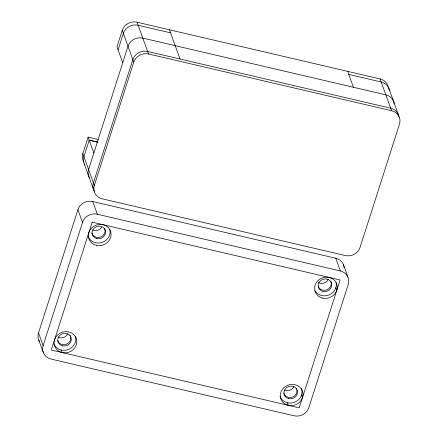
<?xml version="1.0" encoding="UTF-8"?>
<svg xmlns="http://www.w3.org/2000/svg" width="438" height="438" viewBox="0 0 438 438"><rect width="100%" height="100%" fill="white"/><g stroke="black" fill="none" stroke-linecap="round" stroke-linejoin="round"><path stroke-width="0.66" d="M83.729 162.016A11.963 10.988 -19.9 0 1 82.842 153.612L88.115 137.127L98.074 139.459M388.429 88.038A11.963 10.988 -19.9 0 0 380.08 78.933L137.039 22.218A11.963 10.988 -19.9 0 0 122.251 30.353L116.979 46.844L122.733 62.733M89.221 140.182L97.849 142.202L89.221 140.182L83.948 156.667A11.963 10.988 -19.9 0 0 84.83 165.066M118.085 49.894L123.352 33.408A11.963 10.988 -19.9 0 1 138.145 25.267L170.552 32.834M39.404 341.322A11.963 10.988 -19.9 0 1 38.522 332.918L77.926 209.66A11.963 10.988 -19.9 0 1 92.714 201.524L335.754 258.239A11.963 10.988 -19.9 0 1 344.109 267.344M335.754 258.239L340.359 270.952A11.963 10.988 -19.9 0 1 348.254 284.388L308.845 407.647A11.963 10.988 -19.9 0 1 294.057 415.782L51.016 359.067A11.963 10.988 -19.9 0 1 43.121 345.631L82.525 222.373L77.926 209.66M380.08 78.933L391.588 110.715A11.963 10.988 -19.9 0 1 399.478 124.151L360.074 247.41A11.963 10.988 -19.9 0 1 345.286 255.546L102.246 198.83A11.963 10.988 -19.9 0 1 94.351 185.394L133.754 62.136L122.251 30.353M348.779 74.422L381.186 81.988A11.963 10.988 -19.9 0 1 389.475 90.611M133.754 62.136A11.963 10.988 -19.9 0 1 148.542 54L391.588 110.715M82.525 222.373A11.963 10.988 -19.9 0 1 97.318 214.237L340.359 270.952M388.834 88.306L398.317 114.493M347.673 71.372L353.428 87.266M343.408 264.557L348.007 277.27M335.858 287.777L336.778 290.317M169.446 29.779L180.029 59.02M301.579 395.01L302.499 397.551M287.421 402.801L288.341 405.342A11.448 10.517 -19.9 0 0 302.691 392.054A11.448 10.517 -19.9 0 0 283.89 387.663A11.448 10.517 -19.9 0 0 288.341 405.342M137.039 22.218L148.542 54M88.115 137.127L93.863 153.021M82.842 153.612L94.351 185.394M84.195 163.779L93.672 189.966M92.714 201.524L97.318 214.237M61.232 350.017L62.152 352.557A11.448 10.517 -19.9 0 0 76.502 339.264A11.448 10.517 -19.9 0 0 57.701 334.878A11.448 10.517 -19.9 0 0 62.152 352.557M38.522 332.918L43.121 345.631M38.763 340.03L43.367 352.743M70.047 335.13A6.838 6.28 -19.9 0 1 66.724 344.115A6.838 6.28 -19.9 0 1 57.63 340.715M67.868 333.597A6.838 6.28 -19.9 0 1 58.002 337.118M296.493 388.402A6.838 6.28 -19.9 0 1 292.365 397.124A6.838 6.28 -19.9 0 1 283.665 392.979M294.062 386.382A6.838 6.28 -19.9 0 1 284.711 390.149M104.332 227.891A6.838 6.28 -19.9 0 1 100.735 236.991A6.838 6.28 -19.9 0 1 91.756 232.95M101.616 227.377A6.838 6.28 -19.9 0 1 92.801 230.125M330.772 281.169A6.838 6.28 -19.9 0 1 326.929 289.781A6.838 6.28 -19.9 0 1 318.103 286.266M328.341 279.148A6.838 6.28 -19.9 0 1 318.475 282.669M109.861 229.485A11.443 10.512 -19.9 0 1 101.955 242.482A11.443 10.512 -19.9 0 1 88.098 236.465M75.582 336.723A11.448 10.517 -19.9 0 1 67.961 349.634A11.448 10.517 -19.9 0 1 54.016 344.219M301.443 388.462A11.448 10.517 -19.9 0 1 294.429 402.319A11.448 10.517 -19.9 0 1 279.997 396.494M336.055 282.275A11.448 10.517 -19.9 0 1 328.993 294.971A11.448 10.517 -19.9 0 1 314.993 290.75M89.478 177.905A11.963 10.988 -19.9 0 1 88.596 169.506L128 46.247A11.963 10.988 -19.9 0 1 142.793 38.106L385.834 94.827A11.963 10.988 -19.9 0 1 393.932 102.508M94.312 191.258A11.963 10.988 -19.9 0 1 93.431 182.854L132.834 59.595A11.963 10.988 -19.9 0 1 147.622 51.46L390.663 108.175A11.963 10.988 -19.9 0 1 399.018 117.28M394.036 102.979A11.963 10.988 -19.9 0 1 394.184 103.932M92.177 222.143L51.295 350.022L299.198 407.877L340.08 279.997L92.177 222.143M322.625 298.108A11.448 10.517 -19.9 0 0 336.975 284.815A11.448 10.517 -19.9 0 0 318.174 280.43A11.448 10.517 -19.9 0 0 322.625 298.108M96.437 245.313A11.443 10.512 -19.9 0 0 110.781 232.025A11.443 10.512 -19.9 0 0 91.991 227.64A11.443 10.512 -19.9 0 0 96.437 245.313M96.847 238.611A6.838 6.28 -19.9 0 0 105.41 230.678A6.838 6.28 -19.9 0 0 94.186 228.061A6.838 6.28 -19.9 0 0 96.847 238.611M62.557 345.856A6.838 6.28 -19.9 0 0 71.126 337.922A6.838 6.28 -19.9 0 0 59.902 335.3A6.838 6.28 -19.9 0 0 62.557 345.856M288.751 398.64A6.838 6.28 -19.9 0 0 297.32 390.707A6.838 6.28 -19.9 0 0 286.091 388.084A6.838 6.28 -19.9 0 0 288.751 398.64M323.036 291.407A6.838 6.28 -19.9 0 0 331.604 283.468A6.838 6.28 -19.9 0 0 320.375 280.851A6.838 6.28 -19.9 0 0 323.036 291.407"/></g></svg>
